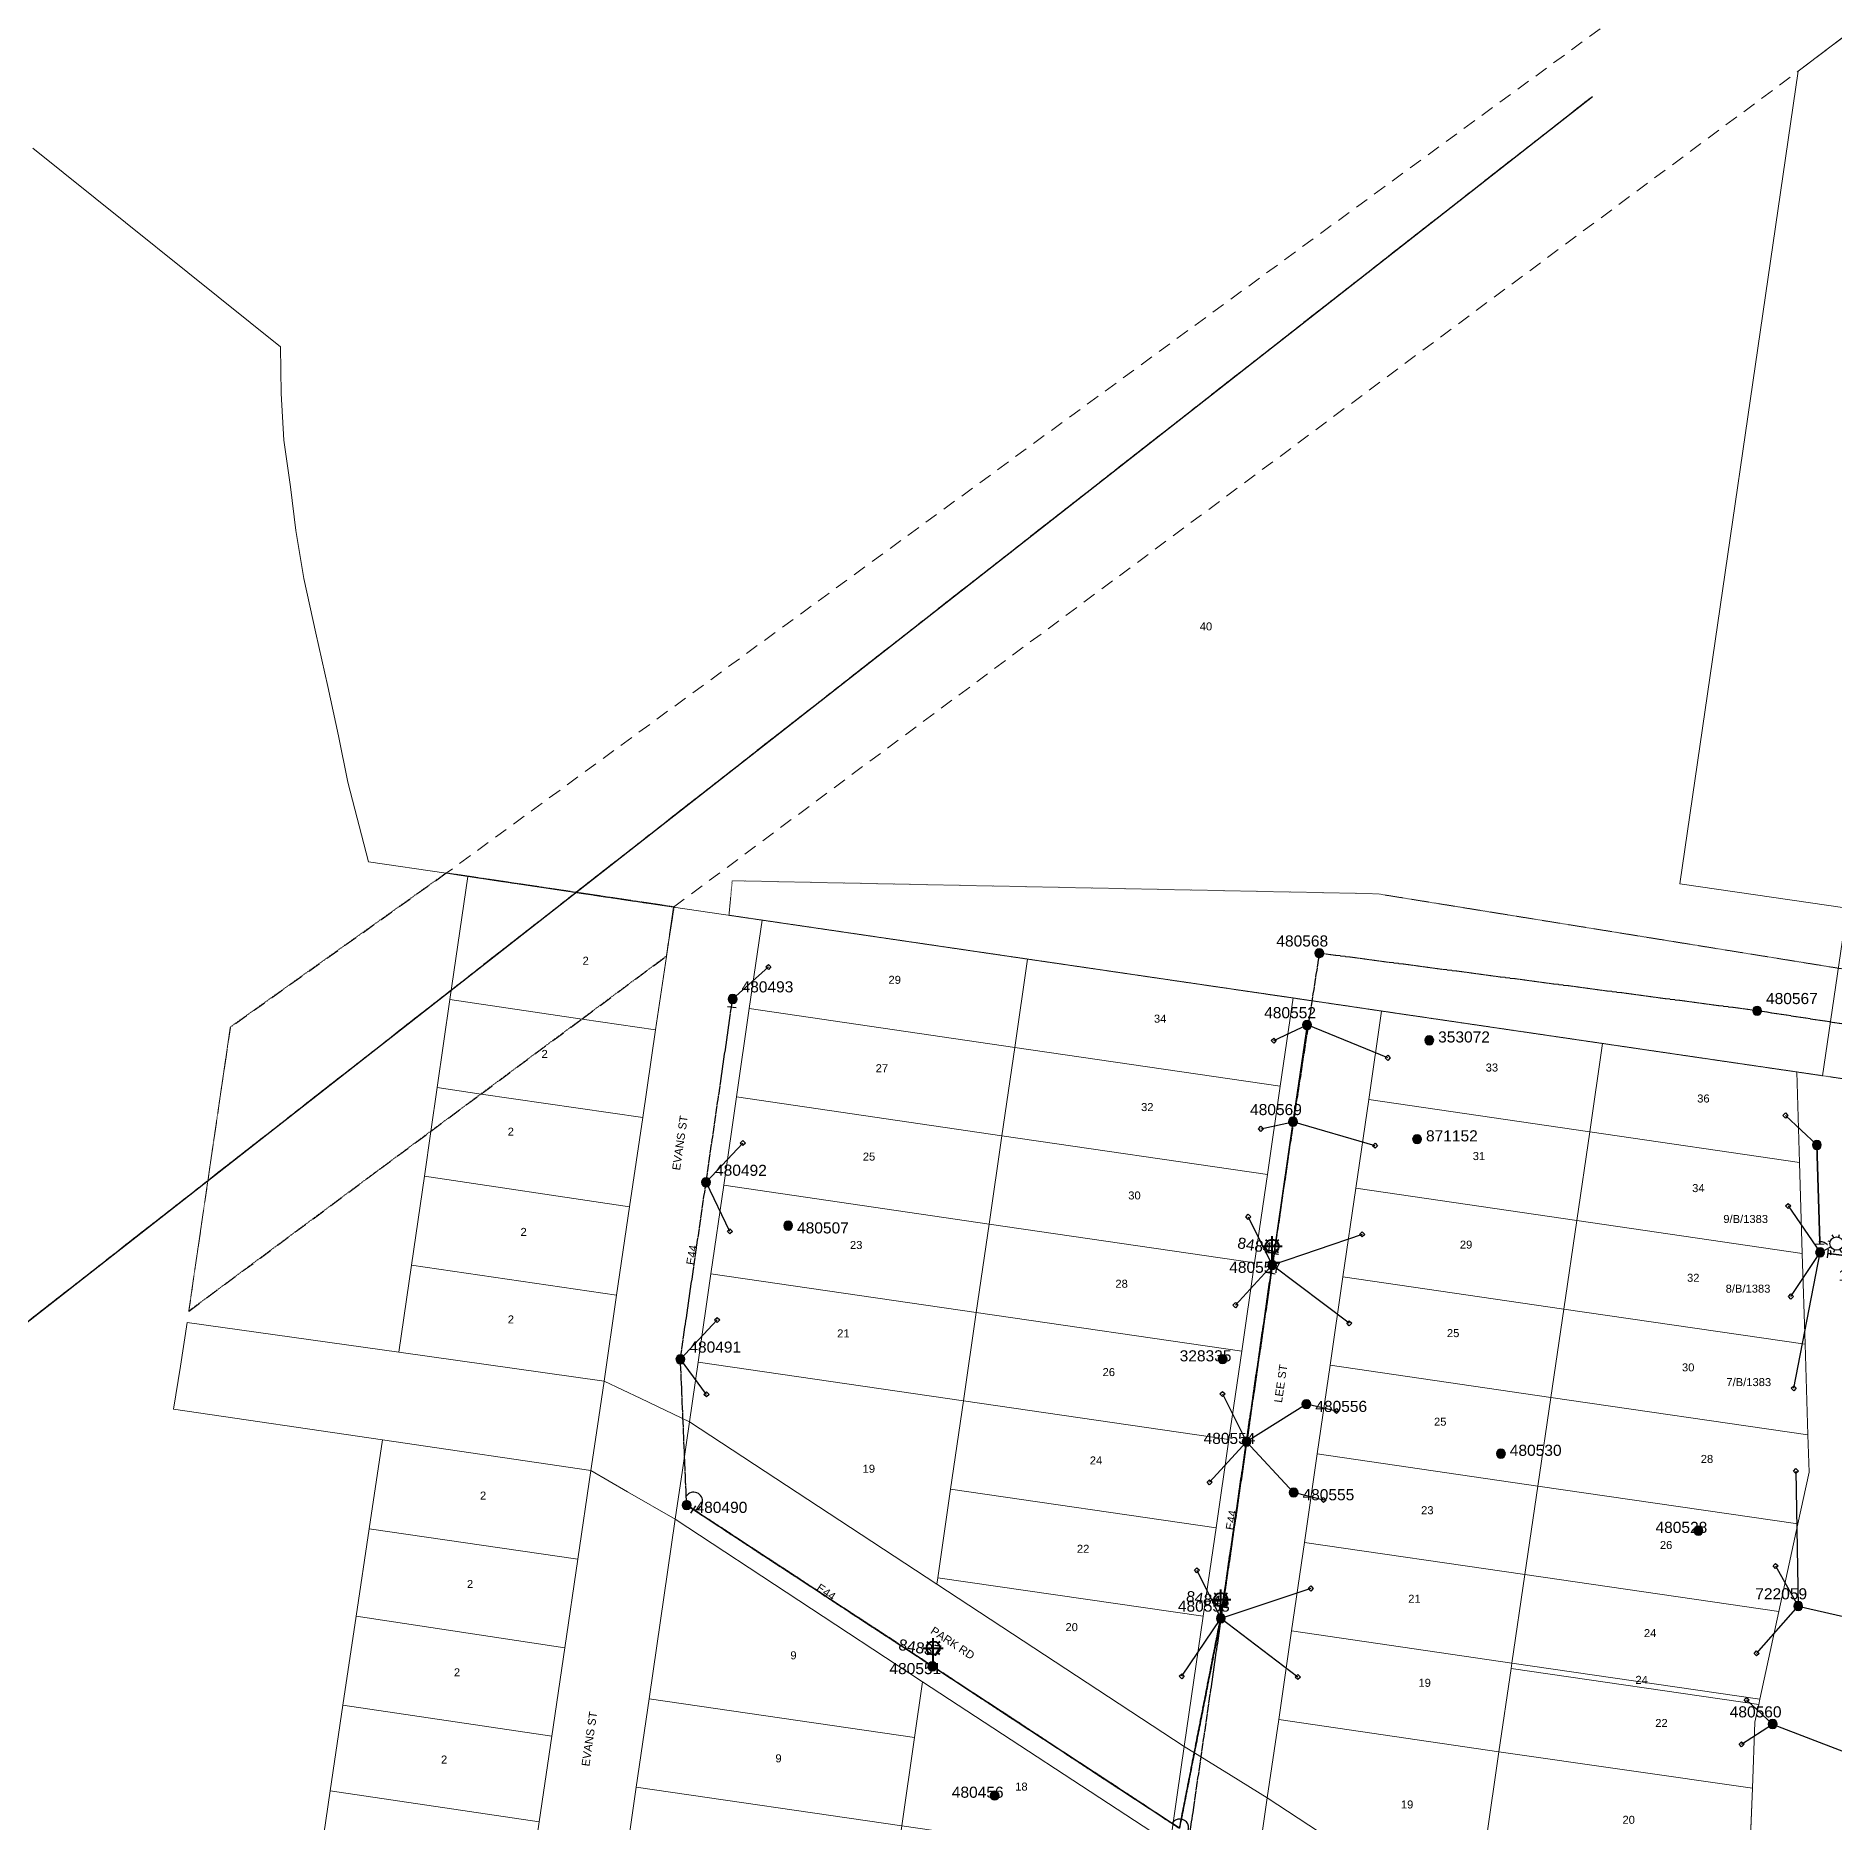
# Model space of a CAD drawing. Header units: metres. Extents: x 261099 to 262836, y 6265878 to 6267248.
# Drawn here: x 261509.5 to 261914, y 6266363.9 to 6266765.8 of the extents above; entities that cross this region are included whole.
import ezdxf
from ezdxf.enums import TextEntityAlignment as Align

# ---------------------------------------------------------------- set-up
doc = ezdxf.new("R2010")
doc.units = ezdxf.units.M
for name, pattern in [('Cable Exist OH', [1, 1, 0]), ('Dash', [5, 3, -2]), ('HIDDEN', [0.375, 0.25, -0.125]), ('HIDDEN2', [0.1875, 0.125, -0.0625])]:
    doc.linetypes.add(name, pattern=pattern)
doc.layers.get('0').update_dxf_attribs({"color": 6})
for name, color, linetype in [('_User Miscellaneous2', 7, 'Continuous'), ('Equip_SP_SL_EXT', 7, 'Continuous'), ('Equip_SP_SL_NEW', 2, 'Continuous'), ('Mains_HV_EXT', 7, 'Continuous'), ('Mains_LV_EXT', 7, 'Continuous'), ('Mains_SL_EXT', 7, 'Continuous'), ('Mains_TR_EXT', 7, 'Continuous'), ('OH_Details_SP_MISC', 7, 'Continuous'), ('Services_SP_EXT', 7, 'Continuous'), ('SupportsOH_SP_TR_HV_LV_SL_EXT', 7, 'Continuous')]:
    doc.layers.add(name, color=color, linetype=linetype)
for name, color, linetype, lineweight in [('Cadastre Easements_SP_EXT', 9, 'Continuous', 5), ('Cadastre Land Parcels_SP_EXT', 9, 'Continuous', 5), ('Cadastre Other Property_SP_EXT', 9, 'HIDDEN', 5), ('Cadastre Roads_SP_EXT', 9, 'Continuous', 5)]:
    doc.layers.add(name, color=color, linetype=linetype, lineweight=lineweight)
doc.layers.get('0').freeze()
doc.styles.add('iecARIAL', font='arial.ttf', dxfattribs={"height": 2})
doc.styles.add('POLE_LABEL', font='arial.ttf')
doc.styles.add('SL_LABEL', font='arial.ttf')
doc.styles.get("Standard").update_dxf_attribs({"font": 'arial.ttf'})
doc.linetypes.add('Cable E OH', pattern='A,9.4,["E",Standard,S=1.7,R=0,X=0,Y=-1],0', length=9.4)

# ---------------------------------------------------------------- blocks, each defined once
blk = doc.blocks.new('SL_LANTERN_EXT')
at = {"lineweight": 40}
for p, q in [((-2.25, 4.22), (2.25, 4.22)), ((-1.46, 5.68), (-1.06, 5.28)), ((0, 1.97), (0, 6.47)), ((1.46, 5.68), (1.06, 5.28)), ((-1.46, 2.76), (-1.06, 3.16)), ((0, 0), (0, 2.72)), ((1.46, 2.76), (1.06, 3.16))]:
    blk.add_line(p, q, dxfattribs=at)
blk.add_circle((0, 4.22), 1.5, dxfattribs=at)
at = {"style": 'iecARIAL', "flags": 8}
blk.add_attdef('ASSET_NUM', (1.5, 1.5), '', height=2.5, dxfattribs=at)
for tag, p, height, flags in [('OPERATING_VOLTAGE', (0.98, -1.65), 0.2, 9), ('ORIENTATION', (0.98, -1.85), 0.2, 9), ('OWNED_BY', (0.98, -2.05), 0.2, 9), ('STATE', (0.98, -2.25), 0.2, 9), ('CONSTRUCTED_VOLTAGE', (0.98, -0.65), 0.2, 9), ('CONTROL_TYPE', (0.98, -0.85), 0.2, 9), ('LANTERN_PURPOSE', (0.98, -1.05), 0.2, 9), ('LANTERN_TYPE', (0.98, -1.25), 0.2, 9), ('NO_PHASES', (0.98, -1.45), 0.2, 9), ('USAGE', (0.98, -2.45), 0.2, 9), ('CEXIST', (0.98, -2.65), 0.2, 9), ('CNEW', (0.98, -2.85), 0.2, 9), ('CNUMBER', (0.98, -3.05), 0.2, 9), ('CREMOVE', (0.98, -3.25), 0.2, 9), ('CREPLACE', (0.98, -3.45), 0.2, 9), ('LKINGHEIGHT', (0.98, -3.65), 0.2, 9), ('LBRACKET', (0.98, -3.85), 0.2, 9), ('LBRACKETVOCAB', (0.98, -4.05), 0.2, 9), ('LNUMBER', (2.18, -3.25), 2.5, 8), ('LCATEGORY', (0.98, -4.25), 0.2, 9), ('LCHARGE1', (0.98, -4.45), 0.2, 9), ('LCHARGE1PERCENT', (0.98, -4.65), 0.2, 9), ('LCHARGE2', (0.98, -4.85), 0.2, 9), ('LCHARGE2PERCENT', (0.98, -5.05), 0.2, 9), ('LCHARGE3', (0.98, -5.25), 0.2, 9), ('LCHARGE3PERCENT', (0.98, -5.45), 0.2, 9), ('LEXIST', (0.98, -5.65), 0.2, 9), ('LLAMP', (0.98, -5.85), 0.2, 9), ('LLAMPVOCAB', (0.98, -6.05), 0.2, 9), ('LMAST', (0.98, -6.25), 0.2, 9), ('LMASTVOCAB', (0.98, -6.45), 0.2, 9), ('LNEW', (0.98, -6.65), 0.2, 9), ('LANTNUMBER', (0.98, -6.85), 0.2, 9), ('LOUTREACH', (0.98, -7.25), 0.2, 9), ('LOUTREACHVOCAB', (0.98, -7.45), 0.2, 9), ('LRATECODE', (0.98, -7.65), 0.2, 9), ('LREMOVE', (0.98, -7.85), 0.2, 9), ('LREPLACE', (0.98, -8.05), 0.2, 9), ('LTYPE', (0.98, -8.25), 0.2, 9), ('STREETNAME', (0.98, -9.25), 0.2, 9), ('SUBURB', (0.98, -9.45), 0.2, 1), ('LTYPEVOCAB', (0.98, -8.45), 0.2, 9), ('LEGEND', (0.98, -8.65), 0.2, 9), ('LOCATION', (0.98, -8.85), 0.2, 9), ('NOTES', (0.98, -9.05), 0.2, 9)]:
    blk.add_attdef(tag, p, '', height=height, dxfattribs=dict(flags=flags))
blk = doc.blocks.new('CCP_EXT')
blk.add_wipeout([(0, 0.57), (0.57, 0), (0, -0.57), (-0.57, 0)])
blk.add_lwpolyline([(-0.57, 0), (0, 0.57), (0.57, 0), (0, -0.57), (-0.57, 0)])
at = {"flags": 1}
blk.add_attdef('Z', (0, 0), '', height=0.2, dxfattribs=at)
at = {"flags": 9}
for tag, p in [('CCP_TYPE', (0, 0)), ('CONSTRUCTED_VOLTAGE', (0, -0.2)), ('OPERATING_VOLTAGE', (0, -0.6)), ('ORIENTATION', (0, -0.8)), ('OWNED_BY', (0, -1)), ('STATE', (0, -1.8)), ('NO_PHASES', (0, -0.4)), ('USAGE', (0, -1.2)), ('LEGEND', (0, -1.4)), ('LIFE_SUPPORT', (0, -1.6)), ('NOTES', (0, -2))]:
    blk.add_attdef(tag, text='', height=0.2, dxfattribs=at).set_placement(p, align=Align.MIDDLE_LEFT)
blk = doc.blocks.new('POLE_EXT')
blk.add_hatch(color=256).paths.add_polyline_path([(-1, 0, 1), (1, 0, 1)])
blk.add_lwpolyline([(-1, 0, 1), (1, 0, 1)], format="xyb", close=True)
for tag, height, flags, p in [('pNumber', 2.5, 8, (-17.84, 2.07)), ('OWNED_BY', 0.2, 9, (1.35, -0.4)), ('SPECIAL_USE', 0.2, 9, (1.35, -0.8)), ('STATE', 0.2, 9, (1.35, -1)), ('cLV', 0.2, 9, (1.35, -1.4)), ('hDepth', 0.2, 9, (1.35, -1.6)), ('hDia', 0.2, 9, (1.35, -1.8)), ('cHV', 0.2, 9, (1.35, -2)), ('cLinedev', 0.2, 9, (1.35, -3.4)), ('pExisting', 0.2, 9, (1.35, -3.8)), ('PARENT', 0.2, 9, (1.35, -0.6)), ('USAGE', 0.2, 9, (1.35, -1.2)), ('LBRACKET', 0.2, 9, (1.35, -2.2)), ('LExisting', 0.2, 9, (1.35, -2.4)), ('LANTNUMBER', 0.2, 9, (1.35, -2.6)), ('LOther', 0.2, 9, (1.35, -2.8)), ('LRemove', 0.2, 9, (1.35, -3)), ('LEGEND', 0.2, 9, (1.35, -3.2)), ('LOCATION', 0.2, 9, (1.35, -3.6)), ('PFNUMBER', 0.2, 9, (1.35, -4)), ('pFooting', 0.2, 9, (1.35, -4.4)), ('pNew', 0.2, 9, (1.35, -4.6)), ('pRelocate', 0.2, 9, (1.35, -5)), ('pRemove', 0.2, 9, (1.35, -5.2)), ('pReplace', 0.2, 9, (1.35, -5.4)), ('pStay', 0.2, 9, (1.35, -5.6)), ('pType', 0.2, 9, (1.35, -5.8)), ('cspan', 0.2, 9, (1.35, -6)), ('STREETNAME', 0.2, 9, (1.35, -6.2)), ('SUBURB', 0.2, 9, (1.35, -6.4)), ('OPERATED_BY', 0.2, 9, (1.36, -7.01)), ('NEWPFNUMBER', 0.2, 9, (1.35, -4.2)), ('NOTES', 0.2, 9, (1.35, -6.6)), ('MAINTAINED_BY', 0.2, 9, (1.36, -6.81))]:
    blk.add_attdef(tag, text='', height=height, dxfattribs=dict(flags=flags)).set_placement(p, align=Align.MIDDLE_LEFT)
at = {"style": 'POLE_LABEL'}
for tag, height, flags, p in [('STRUCTURE_PLANT_NUMBER', 0.2, 9, (1.35, 0.03)), ('ASSET_NUM', 2.5, 8, (2, 2)), ('STREET_CODE', 0.2, 9, (1.35, -0.2))]:
    blk.add_attdef(tag, text='', height=height, dxfattribs=dict(at, flags=flags)).set_placement(p, align=Align.MIDDLE_LEFT)
at = {"flags": 1}
blk.add_attdef('Z', (1.35, -7.33), '', height=0.2, dxfattribs=at)
blk = doc.blocks.new('End Shackle_EXT')
blk.add_wipeout([(0, 0.25), (1.81, 0.25), (1.82, -0.25), (0, -0.25)])
blk.add_line((1.81, -1), (1.81, 1))
at = {"flags": 1}
blk.add_attdef('Z', (0, 0), '', height=0.2, dxfattribs=at)
at = {"flags": 9}
for tag, p in [('CONNECTOR_TYPE', (0, 0)), ('CONSTRUCTED_VOLTAGE', (0, -0.2)), ('OPERATING_VOLTAGE', (0, -0.6)), ('ORIENTATION', (0, -0.8)), ('OWNED_BY', (0, -1)), ('STATE', (0, -1.2)), ('NO_PHASES', (0, -0.4)), ('USAGE', (0, -1.4)), ('NOTES', (0, -1.6))]:
    blk.add_attdef(tag, text='', height=0.2, dxfattribs=at).set_placement(p, align=Align.MIDDLE_LEFT)
blk = doc.blocks.new('SL_LANTERN_NEW')
for tag, height, flags, p in [('CONSTRUCTED_VOLTAGE', 0.2, 9, (0, -0.4)), ('CONTROL_TYPE', 0.2, 9, (0, -0.6)), ('OPERATING_VOLTAGE', 0.2, 9, (0, -1.4)), ('ORIENTATION', 0.2, 9, (0, -1.6)), ('OWNED_BY', 0.2, 9, (0, -1.8)), ('STATE', 0.2, 9, (0, -2)), ('CEXIST', 0.2, 9, (0, -2.4)), ('CNEW', 0.2, 9, (0, -2.6)), ('CNUMBER', 0.2, 9, (0, -2.8)), ('CREMOVE', 0.2, 9, (0, -3)), ('CREPLACE', 0.2, 9, (0, -3.2)), ('LANTERN_PURPOSE', 0.2, 9, (0, -0.8)), ('LANTERN_TYPE', 0.2, 9, (0, -1)), ('NO_PHASES', 0.2, 9, (0, -1.2)), ('USAGE', 0.2, 9, (0, -2.2)), ('LKINGHEIGHT', 0.2, 9, (0, -3.4)), ('LBRACKET', 0.2, 9, (0, -3.6)), ('LBRACKETVOCAB', 0.2, 9, (0, -3.8)), ('LCATEGORY', 0.2, 9, (0, -4)), ('LNUMBER', 2.5, 8, (1.2, -2.8)), ('LCHARGE1', 0.2, 9, (0, -4.2)), ('LCHARGE1PERCENT', 0.2, 9, (0, -4.4)), ('LCHARGE2', 0.2, 9, (0, -4.6)), ('LCHARGE2PERCENT', 0.2, 9, (0, -4.8)), ('LCHARGE3', 0.2, 9, (0, -5)), ('LCHARGE3PERCENT', 0.2, 9, (0, -5.2)), ('LEXIST', 0.2, 9, (0, -5.4)), ('LLAMP', 0.2, 9, (0, -5.6)), ('LLAMPVOCAB', 0.2, 9, (0, -5.8)), ('LMAST', 0.2, 9, (0, -6)), ('LMASTVOCAB', 0.2, 9, (0, -6.2)), ('LNEW', 0.2, 9, (0, -6.4)), ('LANTNUMBER', 0.2, 9, (0, -6.6)), ('LOUTREACH', 0.2, 9, (0, -7)), ('LOUTREACHVOCAB', 0.2, 9, (0, -7.2)), ('LRATECODE', 0.2, 9, (0, -7.4)), ('LREMOVE', 0.2, 9, (0, -7.6)), ('LREPLACE', 0.2, 9, (0, -7.8)), ('LTYPE', 0.2, 9, (0, -8)), ('SUBURB', 0.2, 9, (0, -8.6)), ('STREETNAME', 0.2, 9, (0, -8.8)), ('LTYPEVOCAB', 0.2, 9, (0, -8.2)), ('LEGEND', 0.2, 9, (0, -8.4)), ('LOCATION', 0.2, 9, (0, -9)), ('NOTES', 0.2, 9, (0, -9.2)), ('MAINTAINED_BY', 0.2, 9, (0, -9.86))]:
    blk.add_attdef(tag, text='', height=height, dxfattribs=dict(flags=flags)).set_placement(p, align=Align.MIDDLE_LEFT)
at = {"flags": 9}
blk.add_attdef('OPERATED_BY', (0, -9.61), '', height=0.2, dxfattribs=at)
blk.add_wipeout([(0, 6.47), (1.46, 5.68), (2.25, 4.22), (1.46, 2.76), (0, 1.86), (-1.46, 2.76), (-2.25, 4.22), (-1.46, 5.68)])
for p, q in [((-2.25, 4.22), (-1.5, 4.22)), ((-1.46, 5.68), (-1.06, 5.28)), ((0, 5.72), (0, 6.47)), ((1.46, 5.68), (1.06, 5.28)), ((1.5, 4.22), (2.25, 4.22)), ((-1.46, 2.76), (-1.06, 3.16)), ((0, 0), (0, 2.72)), ((0, 0), (0, 0)), ((1.46, 2.76), (1.06, 3.16))]:
    blk.add_line(p, q)
blk.add_circle((0, 4.22), 1.5)
at = {"flags": 1}
blk.add_attdef('Z', (0, 0), '', height=0.2, dxfattribs=at)
at = {"style": 'SL_LABEL'}
for tag, height, flags, p in [('ASSET_NUM', 2.5, 8, (2, 2)), ('STREET_CODE', 0.2, 9, (0, -0.2))]:
    blk.add_attdef(tag, text='', height=height, dxfattribs=dict(at, flags=flags)).set_placement(p, align=Align.MIDDLE_LEFT)
blk = doc.blocks.new('End Shackle_NEW')
blk.add_wipeout([(-0.25, 0), (-0.25, 1.81), (0.25, 1.82), (0.25, 0)])
blk.add_line((1, 1.81), (-1, 1.81))
at = {"flags": 1}
blk.add_attdef('Z', (0, 0), '', height=0.2, dxfattribs=at)
at = {"flags": 9}
for tag, p in [('CONNECTOR_TYPE', (0, 0)), ('CONSTRUCTED_VOLTAGE', (0, -0.2)), ('OPERATING_VOLTAGE', (0, -0.6)), ('ORIENTATION', (0, -0.8)), ('OWNED_BY', (0, -1)), ('STATE', (0, -1.2)), ('OPERATED_BY', (0, -2.01)), ('NO_PHASES', (0, -0.4)), ('USAGE', (0, -1.4)), ('NOTES', (0, -1.6)), ('MAINTAINED_BY', (0, -1.81))]:
    blk.add_attdef(tag, text='', height=0.2, dxfattribs=at).set_placement(p, align=Align.MIDDLE_LEFT)
blk = doc.blocks.new('BOND POINT')
blk.add_hatch(color=256).paths.add_polyline_path([(-1, 0, 1), (1, 0, 1)])
blk.add_lwpolyline([(-1, 0, 1), (1, 0, 1)], format="xyb", close=True)

msp = doc.modelspace()

# ---------------------------------------------------------------- linework, layer by layer
at = {"layer": '_User Miscellaneous2', "color": 7, "linetype": 'Continuous'}
msp.add_arc((261910.85, 6266492.09), 2.4, 352.8305, 91.7292, dxfattribs=at).dxf.unprotected_set("ltscale", 0)
at = {"layer": 'Cadastre Easements_SP_EXT', "linetype": 'Dash'}
for points in [[(261905.9, 6266757.85), (262014.03, 6266839.94), (262210.52, 6266907.06), (262363.26, 6266960.07), (262616.77, 6267048.04), (262635.01, 6267054.37), (262835.96, 6267124.11), (262761.82, 6267135.9), (262634.1, 6267091.23), (262621.67, 6267086.88), (262368.86, 6266998.47), (262199.52, 6266939.24), (261997.84, 6266870.35), (261885.6, 6266785.14), (261601.79, 6266577.4), (261606.63, 6266576.68), (261652.93, 6266569.78), (261905.9, 6266757.85)], [(261563.81, 6266493.63), (261586.81, 6266510.73), (261598.33, 6266519.3), (261609.68, 6266527.73), (261632.37, 6266544.6), (261651.31, 6266558.68), (261652.93, 6266569.77), (261606.63, 6266576.68), (261601.79, 6266577.39), (261569.04, 6266554.01), (261553.22, 6266542.72), (261552.25, 6266536.13), (261549.36, 6266516.34), (261546.42, 6266496.18), (261543.87, 6266478.81), (261563.81, 6266493.63)]]:
    msp.add_lwpolyline(points, close=True, dxfattribs=at)
at = {"layer": 'Cadastre Land Parcels_SP_EXT', "linetype": 'Continuous'}
for points in [[(261931.76, 6266567.37), (262156.35, 6266534.58), (262210.52, 6266907.06), (262014.03, 6266839.94), (261905.9, 6266757.85), (261879.31, 6266575.03), (261916.91, 6266569.54), (261931.76, 6266567.37)], [(261651.31, 6266558.68), (261652.93, 6266569.77), (261606.63, 6266576.68), (261602.63, 6266549.02), (261632.37, 6266544.6), (261648.89, 6266542.15), (261651.31, 6266558.68)], [(261732.57, 6266558.09), (261672.86, 6266566.85), (261669.97, 6266546.97), (261729.68, 6266538.21), (261732.57, 6266558.09)], [(261792.29, 6266549.34), (261732.57, 6266558.09), (261729.68, 6266538.21), (261789.4, 6266529.47), (261792.29, 6266549.34)], [(261648.89, 6266542.15), (261632.37, 6266544.6), (261602.63, 6266549.02), (261599.76, 6266529.18), (261609.68, 6266527.73), (261645.99, 6266522.42), (261648.89, 6266542.15)], [(261729.68, 6266538.21), (261669.97, 6266546.97), (261667.09, 6266527.08), (261726.8, 6266518.31), (261729.68, 6266538.21)], [(261861.93, 6266539.11), (261812.2, 6266546.4), (261809.3, 6266526.48), (261859.03, 6266519.2), (261861.93, 6266539.11)], [(261789.4, 6266529.47), (261729.68, 6266538.21), (261726.8, 6266518.31), (261786.51, 6266509.59), (261789.4, 6266529.47)], [(261905.62, 6266532.69), (261861.93, 6266539.11), (261859.03, 6266519.2), (261906.23, 6266512.3), (261905.62, 6266532.69)], [(261645.99, 6266522.42), (261609.68, 6266527.73), (261599.76, 6266529.18), (261598.33, 6266519.3), (261596.88, 6266509.22), (261643.03, 6266502.31), (261645.99, 6266522.42)], [(261726.8, 6266518.31), (261667.09, 6266527.08), (261664.2, 6266507.19), (261723.91, 6266498.42), (261726.8, 6266518.31)], [(261859.03, 6266519.2), (261809.3, 6266526.48), (261806.41, 6266506.55), (261856.12, 6266499.26), (261859.03, 6266519.2)], [(261786.51, 6266509.59), (261726.8, 6266518.31), (261723.91, 6266498.42), (261783.63, 6266489.72), (261786.51, 6266509.59)], [(261906.23, 6266512.3), (261859.03, 6266519.2), (261856.12, 6266499.26), (261906.85, 6266491.88), (261906.23, 6266512.3)], [(261643.03, 6266502.31), (261596.88, 6266509.22), (261593.98, 6266489.22), (261640.12, 6266482.47), (261643.03, 6266502.31)], [(261723.91, 6266498.42), (261664.2, 6266507.19), (261661.32, 6266487.27), (261721.02, 6266478.54), (261723.91, 6266498.42)], [(261856.12, 6266499.26), (261806.41, 6266506.55), (261803.52, 6266486.63), (261853.2, 6266479.34), (261856.12, 6266499.26)], [(261906.85, 6266491.88), (261856.12, 6266499.26), (261853.2, 6266479.34), (261907.5, 6266471.46), (261906.85, 6266491.88)], [(261783.63, 6266489.72), (261723.91, 6266498.42), (261721.02, 6266478.54), (261780.74, 6266469.85), (261783.63, 6266489.72)], [(261640.12, 6266482.47), (261593.98, 6266489.22), (261591.15, 6266469.64), (261637.28, 6266463.12), (261640.12, 6266482.47)], [(261721.02, 6266478.54), (261661.32, 6266487.27), (261658.43, 6266467.39), (261718.13, 6266458.66), (261721.02, 6266478.54)], [(261853.2, 6266479.34), (261803.52, 6266486.63), (261800.62, 6266466.7), (261850.26, 6266459.43), (261853.2, 6266479.34)], [(261907.5, 6266471.46), (261853.2, 6266479.34), (261850.26, 6266459.43), (261908.12, 6266451.04), (261907.5, 6266471.46)], [(261780.74, 6266469.85), (261721.02, 6266478.54), (261718.13, 6266458.66), (261777.85, 6266449.98), (261780.74, 6266469.85)], [(261715.24, 6266438.78), (261718.13, 6266458.66), (261658.43, 6266467.39), (261656.49, 6266453.99), (261712.13, 6266417.41), (261712.35, 6266418.9), (261715.24, 6266438.78)], [(261850.26, 6266459.43), (261800.62, 6266466.7), (261797.73, 6266446.78), (261847.35, 6266439.5), (261850.26, 6266459.43)], [(261777.85, 6266449.98), (261718.13, 6266458.66), (261715.24, 6266438.78), (261774.96, 6266430.11), (261777.85, 6266449.98)], [(261908.12, 6266451.04), (261850.26, 6266459.43), (261847.35, 6266439.5), (261905.87, 6266431.01), (261908.39, 6266442.63), (261908.12, 6266451.04)], [(261634.3, 6266443), (261587.42, 6266449.92), (261584.45, 6266429.89), (261631.37, 6266423.06), (261634.3, 6266443)], [(261847.35, 6266439.5), (261797.73, 6266446.78), (261794.84, 6266426.85), (261844.44, 6266419.59), (261847.35, 6266439.5)], [(261774.96, 6266430.11), (261715.24, 6266438.78), (261712.35, 6266418.9), (261772.08, 6266410.23), (261774.96, 6266430.11)], [(261905.87, 6266431.01), (261847.35, 6266439.5), (261844.44, 6266419.59), (261901.58, 6266411.29), (261905.87, 6266431.01)], [(261708.95, 6266395.5), (261653.28, 6266432.06), (261647.44, 6266391.62), (261707.13, 6266382.95), (261708.95, 6266395.5)], [(261631.37, 6266423.06), (261584.45, 6266429.89), (261581.53, 6266410.21), (261628.45, 6266403.15), (261631.37, 6266423.06)], [(261844.44, 6266419.59), (261794.84, 6266426.85), (261791.94, 6266406.93), (261841.53, 6266399.65), (261844.44, 6266419.59)], [(261772.08, 6266410.23), (261712.35, 6266418.9), (261712.13, 6266417.41), (261767.8, 6266380.95), (261772.08, 6266410.23)], [(261901.58, 6266411.29), (261844.44, 6266419.59), (261841.53, 6266399.65), (261897.32, 6266391.57), (261901.58, 6266411.29)], [(261628.45, 6266403.15), (261581.53, 6266410.21), (261578.56, 6266390.18), (261625.52, 6266383.25), (261628.45, 6266403.15)], [(261841.35, 6266398.44), (261841.53, 6266399.65), (261791.94, 6266406.93), (261789.05, 6266387.01), (261838.59, 6266379.74), (261841.35, 6266398.44)], [(261897.05, 6266390.38), (261841.35, 6266398.44), (261838.59, 6266379.74), (261895.61, 6266371.53), (261896.19, 6266386.38), (261897.05, 6266390.38)], [(261897.32, 6266391.57), (261841.53, 6266399.65), (261841.35, 6266398.44), (261897.05, 6266390.38), (261897.32, 6266391.57)], [(261764.62, 6266359.05), (261708.95, 6266395.5), (261707.13, 6266382.95), (261704.24, 6266363.07), (261763.97, 6266354.38), (261764.62, 6266359.05)], [(261625.52, 6266383.25), (261578.56, 6266390.18), (261575.7, 6266370.94), (261622.68, 6266363.96), (261625.52, 6266383.25)], [(261707.13, 6266382.95), (261647.44, 6266391.62), (261644.55, 6266371.75), (261704.24, 6266363.07), (261707.13, 6266382.95)], [(261835.69, 6266359.83), (261838.59, 6266379.74), (261789.05, 6266387.01), (261786.49, 6266369.36), (261832.85, 6266338.89), (261835.69, 6266359.83)], [(261895.61, 6266371.53), (261838.59, 6266379.74), (261835.69, 6266359.83), (261867.24, 6266355.2), (261894.82, 6266351.32), (261895.61, 6266371.53)], [(261622.68, 6266363.96), (261575.7, 6266370.94), (261572.74, 6266350.94), (261619.78, 6266343.92), (261622.68, 6266363.96)], [(261704.24, 6266363.07), (261644.55, 6266371.75), (261641.66, 6266351.85), (261701.35, 6266343.18), (261704.24, 6266363.07)]]:
    msp.add_lwpolyline(points, close=True, dxfattribs=at)
msp.add_lwpolyline([(261508.82, 6266740.59), (261564.53, 6266695.89), (261564.68, 6266685.35), (261565.28, 6266674.87), (261566.78, 6266664.38), (261567.98, 6266654.5), (261569.78, 6266643.71), (261572.48, 6266631.43), (261575.17, 6266619.44), (261577.57, 6266608.36), (261579.68, 6266597.88), (261584.28, 6266579.98), (261601.79, 6266577.39), (261606.63, 6266576.68), (261652.93, 6266569.77), (261672.86, 6266566.85), (261732.57, 6266558.09), (261792.29, 6266549.34), (261812.2, 6266546.4), (261861.93, 6266539.11), (261905.62, 6266532.69), (261911.41, 6266531.84), (261916.91, 6266569.54), (261879.31, 6266575.03), (261905.9, 6266757.85), (262014.03, 6266839.94)], dxfattribs=at)
at = {"layer": 'Cadastre Other Property_SP_EXT', "linetype": 'HIDDEN2'}
msp.add_lwpolyline([(261601.79, 6266577.49), (261553.22, 6266542.81), (261543.87, 6266478.9), (261651.31, 6266558.77), (261653.07, 6266569.86), (261601.79, 6266577.49)], close=True, dxfattribs=at)
at = {"layer": 'Cadastre Roads_SP_EXT', "linetype": 'Continuous'}
for p, q in [((261916.91, 6266569.54), (261911.41, 6266531.84)), ((261911.41, 6266531.84), (261905.62, 6266532.69)), ((261908.12, 6266451.04), (261908.39, 6266442.63)), ((261897.32, 6266391.57), (261897.05, 6266390.38)), ((261895.61, 6266371.53), (261894.82, 6266351.32))]:
    msp.add_line(p, q, dxfattribs=at)
for points in [[(261591.15, 6266469.64), (261543.51, 6266476.32), (261541.97, 6266466.5), (261540.45, 6266456.81), (261587.42, 6266449.92), (261634.3, 6266443), (261635.78, 6266453), (261637.28, 6266463.12), (261591.15, 6266469.64)], [(261653.28, 6266432.06), (261642.55, 6266438.25), (261634.3, 6266443), (261631.37, 6266423.06), (261628.45, 6266403.15), (261625.52, 6266383.25), (261622.68, 6266363.96), (261619.78, 6266343.92), (261616.77, 6266323.79), (261625.3, 6266322.63), (261637.19, 6266321), (261638.78, 6266331.96), (261641.66, 6266351.85), (261644.55, 6266371.75), (261647.44, 6266391.62), (261653.28, 6266432.06)], [(261832.85, 6266338.89), (261786.49, 6266369.36), (261784.88, 6266358.31), (261783.3, 6266347.39), (261829.77, 6266317.03), (261852.83, 6266301.95), (261892.66, 6266296.2), (261893.06, 6266306.31), (261893.46, 6266316.41), (261865.81, 6266320.28), (261859.85, 6266321.15), (261832.85, 6266338.89)]]:
    msp.add_lwpolyline(points, close=True, dxfattribs=at)
at = {"layer": 'Mains_LV_EXT', "linetype": 'Continuous'}
for points in [[(261657.55, 6266434.14, 1.637969), (261655.79, 6266437.23)], [(261768.43, 6266361.45, 1.033066), (261765.07, 6266363.63)]]:
    msp.add_lwpolyline(points, format="xyb", dxfattribs=at)
at = {"layer": 'Mains_TR_EXT', "linetype": 'Cable Exist OH'}
for points in [[(261798.18, 6266559.41), (261792.3, 6266521.17)], [(261896.68, 6266546.46), (261798.18, 6266559.41)], [(262031.46, 6266525.63), (261896.68, 6266546.46)]]:
    msp.add_lwpolyline(points, dxfattribs=at)
at = {"layer": 'OH_Details_SP_MISC', "color": 7, "linetype": 'Continuous'}
for points in [[(261942.17, 6266521.93), (261942.29, 6266488.14), (261910.85, 6266492.09)], [(261910.85, 6266492.09), (261910.12, 6266516.27)]]:
    msp.add_lwpolyline(points, dxfattribs=at)
at = {"layer": 'Services_SP_EXT'}
for points in [[(261795.44, 6266543.28), (261792.27, 6266521.49)], [(261905.92, 6266412.52), (261937.45, 6266405.29)], [(261900.3, 6266385.86), (261931.93, 6266373.74)]]:
    msp.add_lwpolyline(points, dxfattribs=at)
at = {"layer": 'Services_SP_EXT', "color": 7}
msp.add_lwpolyline([(261910.85, 6266492.09), (261942.29, 6266488.14)], dxfattribs=at)

# ---------------------------------------------------------------- block references
at = {"layer": '_User Miscellaneous2', "color": 7, "linetype": 'Continuous', "xscale": 0.15, "yscale": 0.15, "zscale": 0.15}
for p in [(261910.78, 6266494.5), (261913.23, 6266491.79)]:
    msp.add_blockref('BOND POINT', p, dxfattribs=at).dxf.unprotected_set("ltscale", 0)
at = {"layer": 'Equip_SP_SL_EXT'}
ref = msp.add_blockref('SL_LANTERN_EXT', (261787.58, 6266489.24), dxfattribs=at)
ref.add_attrib('ASSET_NUM', '84842', dxfattribs={"layer": '0', "height": 2.5, "rotation": 350.5935, "style": 'iecARIAL'}).set_placement((261789.08, 6266490.74), align=Align.BOTTOM_RIGHT)
ref = msp.add_blockref('SL_LANTERN_EXT', (261776.03, 6266409.74), dxfattribs=at)
ref.add_attrib('ASSET_NUM', '84841', dxfattribs={"layer": '0', "height": 2.5, "rotation": 350.623, "style": 'iecARIAL'}).set_placement((261777.54, 6266411.24), align=Align.BOTTOM_RIGHT)
ref = msp.add_blockref('SL_LANTERN_EXT', (261711.35, 6266398.85), dxfattribs=at)
ref.add_attrib('ASSET_NUM', '84837', dxfattribs={"layer": '0', "height": 2.5, "rotation": 350.6214, "style": 'iecARIAL'}).set_placement((261712.85, 6266400.35), align=Align.BOTTOM_RIGHT)
at = {"layer": 'SupportsOH_SP_TR_HV_LV_SL_EXT'}
ref = msp.add_blockref('POLE_EXT', (261798.18, 6266559.41), dxfattribs=at)
ref.add_attrib('ASSET_NUM', '480568', dxfattribs={"layer": '0', "height": 2.5, "rotation": 359.9702, "style": 'POLE_LABEL'}).set_placement((261800.18, 6266560.16), align=Align.BOTTOM_RIGHT)
ref = msp.add_blockref('POLE_EXT', (261896.68, 6266546.46), dxfattribs=at)
ref.add_attrib('ASSET_NUM', '480567', dxfattribs={"layer": '0', "height": 2.5, "rotation": 0.0672, "style": 'POLE_LABEL'}).set_placement((261898.68, 6266547.21), align=Align.BOTTOM_LEFT)
ref = msp.add_blockref('POLE_EXT', (261822.92, 6266539.82), dxfattribs=at)
ref.add_attrib('ASSET_NUM', '353072', dxfattribs={"layer": '0', "height": 2.5, "style": 'POLE_LABEL'}).set_placement((261824.92, 6266540.57), align=Align.MIDDLE_LEFT)
ref = msp.add_blockref('POLE_EXT', (261820.19, 6266517.57), dxfattribs=at)
ref.add_attrib('ASSET_NUM', '871152', dxfattribs={"layer": '0', "height": 2.5, "style": 'POLE_LABEL'}).set_placement((261822.19, 6266518.32), align=Align.MIDDLE_LEFT)
msp.add_blockref('POLE_EXT', (261910.12, 6266516.27), dxfattribs=at)
ref = msp.add_blockref('POLE_EXT', (261660.24, 6266507.86), dxfattribs=at)
ref.add_attrib('ASSET_NUM', '480492', dxfattribs={"layer": '0', "height": 2.5, "rotation": 359.6665, "style": 'POLE_LABEL'}).set_placement((261662.24, 6266508.61), align=Align.BOTTOM_LEFT)
ref = msp.add_blockref('POLE_EXT', (261678.7, 6266498.11), dxfattribs=at)
ref.add_attrib('ASSET_NUM', '480507', dxfattribs={"layer": '0', "height": 2.5, "style": 'POLE_LABEL'}).set_placement((261680.7, 6266498.86), align=Align.TOP_LEFT)
ref = msp.add_blockref('POLE_EXT', (261654.47, 6266468.05), dxfattribs=at)
ref.add_attrib('ASSET_NUM', '480491', dxfattribs={"layer": '0', "height": 2.5, "rotation": 359.873, "style": 'POLE_LABEL'}).set_placement((261656.47, 6266468.8), align=Align.BOTTOM_LEFT)
ref = msp.add_blockref('POLE_EXT', (261776.43, 6266468.07), dxfattribs=at)
ref.add_attrib('ASSET_NUM', '328335', dxfattribs={"layer": '0', "height": 2.5, "style": 'POLE_LABEL'}).set_placement((261778.43, 6266468.82), align=Align.MIDDLE_RIGHT)
ref = msp.add_blockref('POLE_EXT', (261781.81, 6266449.49), dxfattribs=at)
ref.add_attrib('ASSET_NUM', '480554', dxfattribs={"layer": '0', "height": 2.5, "style": 'POLE_LABEL'}).set_placement((261783.81, 6266450.24), align=Align.MIDDLE_RIGHT)
ref = msp.add_blockref('POLE_EXT', (261839.04, 6266446.81), dxfattribs=at)
ref.add_attrib('ASSET_NUM', '480530', dxfattribs={"layer": '0', "height": 2.5, "style": 'POLE_LABEL'}).set_placement((261841.04, 6266447.56), align=Align.MIDDLE_LEFT)
ref = msp.add_blockref('POLE_EXT', (261883.47, 6266429.47), dxfattribs=at)
ref.add_attrib('ASSET_NUM', '480528', dxfattribs={"layer": '0', "height": 2.5, "style": 'POLE_LABEL'}).set_placement((261885.47, 6266430.22), align=Align.MIDDLE_RIGHT)
ref = msp.add_blockref('POLE_EXT', (261905.92, 6266412.52), dxfattribs=at)
ref.add_attrib('ASSET_NUM', '722059', dxfattribs={"layer": '0', "height": 2.5, "style": 'POLE_LABEL'}).set_placement((261907.92, 6266413.27), align=Align.BOTTOM_RIGHT)
ref = msp.add_blockref('POLE_EXT', (261776.03, 6266409.74), dxfattribs=at)
ref.add_attrib('ASSET_NUM', '480553', dxfattribs={"layer": '0', "height": 2.5, "style": 'POLE_LABEL'}).set_placement((261778.03, 6266410.5), align=Align.BOTTOM_RIGHT)
ref = msp.add_blockref('POLE_EXT', (261711.14, 6266398.94), dxfattribs=at)
ref.add_attrib('ASSET_NUM', '480551', dxfattribs={"layer": '0', "height": 2.5, "rotation": 359.9603, "style": 'POLE_LABEL'}).set_placement((261713.14, 6266399.69), align=Align.TOP_RIGHT)
ref = msp.add_blockref('POLE_EXT', (261725.17, 6266369.88), dxfattribs=at)
ref.add_attrib('ASSET_NUM', '480456', dxfattribs={"layer": '0', "height": 2.5, "style": 'POLE_LABEL'}).set_placement((261727.17, 6266370.63), align=Align.MIDDLE_RIGHT)

# ---------------------------------------------------------------- texts
at = {"layer": 'Cadastre Land Parcels_SP_EXT'}
for s, p in [('40', (261771.3, 6266632.05)), ('2', (261632.46, 6266556.82)), ('29', (261701.27, 6266552.53)), ('34', (261760.99, 6266543.78)), ('2', (261623.22, 6266535.85)), ('27', (261698.39, 6266532.64)), ('33', (261835.62, 6266532.79)), ('36', (261883.2, 6266525.82)), ('32', (261758.1, 6266523.89)), ('2', (261615.61, 6266518.36)), ('25', (261695.5, 6266512.75)), ('31', (261832.71, 6266512.87)), ('34', (261882.06, 6266505.66)), ('30', (261755.21, 6266504.01)), ('9/B/1383', (261889.07, 6266498.71)), ('2', (261618.5, 6266495.8)), ('23', (261692.61, 6266492.86)), ('29', (261829.81, 6266492.94)), ('32', (261880.92, 6266485.48)), ('28', (261752.32, 6266484.14)), ('8/B/1383', (261889.6, 6266483.04)), ('2', (261615.63, 6266476.11)), ('21', (261689.73, 6266472.97)), ('25', (261826.9, 6266473.03)), ('30', (261879.77, 6266465.32)), ('26', (261749.44, 6266464.26)), ('7/B/1383', (261889.77, 6266462.01)), ('25', (261823.99, 6266453.1)), ('28', (261884, 6266444.72)), ('19', (261695.46, 6266442.52)), ('24', (261746.55, 6266444.38)), ('2', (261609.38, 6266436.47)), ('23', (261821.09, 6266433.18)), ('22', (261743.66, 6266424.5)), ('26', (261874.81, 6266425.35)), ('2', (261606.45, 6266416.58)), ('21', (261818.19, 6266413.26)), ('20', (261741.09, 6266406.87)), ('24', (261871.21, 6266405.53)), ('9', (261679.2, 6266400.53)), ('2', (261603.51, 6266396.7)), ('19', (261820.49, 6266394.35)), ('24', (261869.31, 6266395.01)), ('22', (261873.76, 6266385.3)), ('2', (261600.61, 6266377.08)), ('9', (261675.84, 6266377.35)), ('18', (261729.78, 6266370.99)), ('19', (261816.54, 6266366.97)), ('20', (261866.39, 6266363.52))]:
    msp.add_text(s, height=1.8, dxfattribs=at).set_placement(p)
at = {"layer": 'Cadastre Roads_SP_EXT'}
for s, rotation, p in [('EVANS ST', 81.6991, (261654.36, 6266510.46)), ('LEE ST', 81.7324, (261789.78, 6266458.17)), ('PARK RD', 326.761, (261710.55, 6266406.51)), ('EVANS ST', 81.6944, (261633.97, 6266376.35))]:
    msp.add_text(s, height=1.8, rotation=rotation, dxfattribs=at).set_placement(p)
at = {"layer": 'Mains_LV_EXT'}
for rotation, p in [(80.6412, (261657.52, 6266489.16)), (80.5927, (261778.88, 6266429.5)), (325.6201, (261684.9, 6266416.2))]:
    msp.add_text('E44', height=1.8, rotation=rotation, dxfattribs=at).set_placement(p)

# ---------------------------------------------------------------- next in the draw order: block references
at = {"layer": 'Services_SP_EXT'}
for p in [(261674.26, 6266556.34), (261787.95, 6266539.74), (261813.59, 6266535.87), (261903.05, 6266522.89), (261785.07, 6266519.89), (261668.51, 6266516.7), (261810.72, 6266516.08), (261903.67, 6266502.54), (261782.2, 6266500.09), (261665.62, 6266496.81), (261807.83, 6266496.15), (261779.31, 6266480.22), (261904.3, 6266482.17), (261662.74, 6266476.91), (261804.93, 6266476.16), (261776.41, 6266460.26), (261904.93, 6266461.53), (261802.05, 6266456.38), (261905.4, 6266442.88), (261773.52, 6266440.38), (261799.15, 6266436.37), (261770.65, 6266420.58), (261900.84, 6266421.54), (261796.25, 6266416.46), (261896.57, 6266401.85), (261767.24, 6266396.72), (261793.36, 6266396.54), (261894.3, 6266391.39), (261893.19, 6266381.43)]:
    msp.add_blockref('CCP_EXT', p, dxfattribs=at)
at = {"layer": 'Services_SP_EXT', "rotation": 90.0000000000002}
msp.add_blockref('CCP_EXT', (261660.33, 6266460.14), dxfattribs=at)

# ---------------------------------------------------------------- next in the draw order: linework, layer by layer
at = {"layer": 'Cadastre Other Property_SP_EXT', "linetype": 'HIDDEN2'}
msp.add_lwpolyline([(261806.4, 6266547.26), (261812.2, 6266546.4), (261841.49, 6266542.1), (261894.3, 6266534.35), (261929.95, 6266529.13), (262045.26, 6266512.33), (262162, 6266495.3), (262168.12, 6266494.41), (262217.72, 6266487.17), (262336.41, 6266469.88), (262422.69, 6266457.23), (262534.68, 6266441.04), (262537.48, 6266459.45), (262445.31, 6266474.35), (262374.47, 6266485.95), (262290.54, 6266499.05), (262210.87, 6266511.52), (262180.15, 6266515.51), (262067.04, 6266532.24), (261970.8, 6266547.02), (261811.22, 6266572.79), (261666.12, 6266575.72), (261665.39, 6266567.95), (261806.4, 6266547.26)], close=True, dxfattribs=at)
at = {"layer": 'Cadastre Roads_SP_EXT', "linetype": 'Continuous'}
for p, q in [((261905.62, 6266532.69), (261906.23, 6266512.3)), ((261906.23, 6266512.3), (261906.85, 6266491.88)), ((261907.5, 6266471.46), (261908.12, 6266451.04)), ((261908.39, 6266442.63), (261905.87, 6266431.01)), ((261905.87, 6266431.01), (261901.58, 6266411.29)), ((261901.58, 6266411.29), (261897.32, 6266391.57)), ((261897.05, 6266390.38), (261896.19, 6266386.38)), ((261896.19, 6266386.38), (261895.61, 6266371.53))]:
    msp.add_line(p, q, dxfattribs=at)
for points in [[(261672.86, 6266566.85), (261652.93, 6266569.77), (261651.31, 6266558.68), (261648.89, 6266542.15), (261645.99, 6266522.42), (261643.03, 6266502.31), (261640.12, 6266482.47), (261637.28, 6266463.12), (261645.53, 6266459.2), (261656.49, 6266453.99), (261658.43, 6266467.39), (261661.32, 6266487.27), (261664.2, 6266507.19), (261667.09, 6266527.08), (261669.97, 6266546.97), (261672.86, 6266566.85)], [(261812.2, 6266546.4), (261792.29, 6266549.34), (261789.4, 6266529.47), (261786.51, 6266509.59), (261783.63, 6266489.72), (261780.74, 6266469.85), (261777.85, 6266449.98), (261774.96, 6266430.11), (261772.08, 6266410.23), (261767.8, 6266380.95), (261778.33, 6266374.42), (261786.49, 6266369.36), (261789.05, 6266387.01), (261791.94, 6266406.93), (261794.84, 6266426.85), (261797.73, 6266446.78), (261800.62, 6266466.7), (261803.52, 6266486.63), (261806.41, 6266506.55), (261809.3, 6266526.48), (261812.2, 6266546.4)], [(261712.13, 6266417.41), (261656.49, 6266453.99), (261654.9, 6266443.09), (261653.28, 6266432.06), (261708.95, 6266395.5), (261764.62, 6266359.05), (261766.22, 6266370.06), (261767.8, 6266380.95), (261712.13, 6266417.41)]]:
    msp.add_lwpolyline(points, close=True, dxfattribs=at)
at = {"layer": 'Mains_LV_EXT', "linetype": 'Cable Exist OH'}
for points in [[(261654.47, 6266468.2), (261660.24, 6266507.86)], [(261776.03, 6266410.06), (261781.81, 6266449.54)], [(261766.74, 6266362.53), (261776.03, 6266410.06)]]:
    msp.add_lwpolyline(points, dxfattribs=at)
at = {"layer": 'Mains_SL_EXT', "linetype": 'Cable Exist OH'}
for points in [[(261776.03, 6266409.74), (261766.74, 6266362.53)], [(261766.74, 6266362.53), (261711.35, 6266398.85)]]:
    msp.add_lwpolyline(points, dxfattribs=at)
at = {"layer": 'Services_SP_EXT'}
for points in [[(261674.26, 6266556.34), (261666.22, 6266549.09)], [(261787.95, 6266539.74), (261795.44, 6266543.28)], [(261813.59, 6266535.87), (261795.44, 6266543.28)], [(261785.07, 6266519.89), (261792.27, 6266521.49)], [(261792.27, 6266521.49), (261787.58, 6266489.24)], [(261810.72, 6266516.08), (261792.27, 6266521.49)], [(261668.51, 6266516.7), (261660.24, 6266507.86)], [(261665.62, 6266496.81), (261660.24, 6266507.86)], [(261782.2, 6266500.09), (261787.58, 6266489.24)], [(261807.83, 6266496.15), (261787.58, 6266489.24)], [(261779.31, 6266480.22), (261787.58, 6266489.24)], [(261804.93, 6266476.16), (261787.58, 6266489.24)], [(261662.74, 6266476.91), (261654.47, 6266468.05)], [(261660.33, 6266460.14), (261654.47, 6266468.05)], [(261776.41, 6266460.26), (261781.81, 6266449.49)], [(261802.05, 6266456.38), (261795.29, 6266457.94), (261781.81, 6266449.49)], [(261773.52, 6266440.38), (261781.81, 6266449.49)], [(261799.15, 6266436.37), (261792.41, 6266438.07), (261781.81, 6266449.49)], [(261905.4, 6266442.88), (261905.92, 6266412.52)], [(261770.65, 6266420.58), (261776.03, 6266409.74)], [(261900.84, 6266421.54), (261905.92, 6266412.52)], [(261796.25, 6266416.46), (261776.03, 6266409.74)], [(261896.57, 6266401.85), (261905.92, 6266412.52)], [(261767.24, 6266396.72), (261776.03, 6266409.74)], [(261793.36, 6266396.54), (261776.03, 6266409.74)], [(261894.3, 6266391.39), (261900.17, 6266385.96)], [(261893.19, 6266381.43), (261900.17, 6266385.96)]]:
    msp.add_lwpolyline(points, dxfattribs=at)
at = {"layer": 'Services_SP_EXT', "color": 7}
for points in [[(261903.05, 6266522.89), (261910.12, 6266516.27), (261910.85, 6266492.09)], [(261903.67, 6266502.54), (261910.85, 6266492.09)], [(261904.3, 6266482.17), (261910.85, 6266492.09)], [(261904.93, 6266461.53), (261910.85, 6266492.09)]]:
    msp.add_lwpolyline(points, dxfattribs=at)

# ---------------------------------------------------------------- next in the draw order: block references
at = {"layer": 'SupportsOH_SP_TR_HV_LV_SL_EXT'}
ref = msp.add_blockref('POLE_EXT', (261795.44, 6266543.28), dxfattribs=at)
ref.add_attrib('ASSET_NUM', '480552', dxfattribs={"layer": '0', "height": 2.5, "style": 'POLE_LABEL'}).set_placement((261797.44, 6266544.03), align=Align.BOTTOM_RIGHT)
ref = msp.add_blockref('POLE_EXT', (261792.27, 6266521.49), dxfattribs=at)
ref.add_attrib('ASSET_NUM', '480569', dxfattribs={"layer": '0', "height": 2.5, "rotation": 0.0748, "style": 'POLE_LABEL'}).set_placement((261794.27, 6266522.24), align=Align.BOTTOM_RIGHT)
ref = msp.add_blockref('POLE_EXT', (261795.29, 6266457.94), dxfattribs=at)
ref.add_attrib('ASSET_NUM', '480556', dxfattribs={"layer": '0', "height": 2.5, "style": 'POLE_LABEL'}).set_placement((261797.29, 6266458.69), align=Align.TOP_LEFT)
ref = msp.add_blockref('POLE_EXT', (261792.41, 6266438.07), dxfattribs=at)
ref.add_attrib('ASSET_NUM', '480555', dxfattribs={"layer": '0', "height": 2.5, "style": 'POLE_LABEL'}).set_placement((261794.41, 6266438.82), align=Align.TOP_LEFT)
ref = msp.add_blockref('POLE_EXT', (261900.17, 6266385.96), dxfattribs=at)
ref.add_attrib('ASSET_NUM', '480560', dxfattribs={"layer": '0', "height": 2.5, "style": 'POLE_LABEL'}).set_placement((261902.17, 6266386.71), align=Align.BOTTOM_RIGHT)

# ---------------------------------------------------------------- next in the draw order: block references
at = {"layer": '_User Miscellaneous2', "color": 7, "linetype": 'Continuous', "rotation": 262.8304892999657}
msp.add_blockref('End Shackle_NEW', (261910.85, 6266492.09), dxfattribs=at).dxf.unprotected_set("ltscale", 0)
at = {"layer": 'Mains_LV_EXT'}
for p, rotation in [((261666.22, 6266549.09), 263.6552368894352), ((261787.58, 6266489.24), 259.506567724279)]:
    msp.add_blockref('End Shackle_EXT', p, dxfattribs=dict(at, rotation=rotation))
at = {"layer": 'Mains_SL_EXT', "rotation": 325.6201677044247}
msp.add_blockref('End Shackle_EXT', (261655.87, 6266435.23), dxfattribs=at)

# ---------------------------------------------------------------- next in the draw order: linework, layer by layer
at = {"layer": 'Mains_HV_EXT', "linetype": 'Cable E OH'}
msp.add_lwpolyline([(261859.61, 6266752.1), (261427.94, 6266414.05)], dxfattribs=at)
at = {"layer": 'Mains_LV_EXT', "linetype": 'Cable Exist OH'}
for points in [[(261660.24, 6266507.86), (261666.22, 6266549.09)], [(261781.81, 6266449.54), (261787.58, 6266489.24)], [(261655.87, 6266435.23), (261654.47, 6266468.2)], [(261655.87, 6266435.23), (261711.35, 6266398.85), (261766.74, 6266362.53)]]:
    msp.add_lwpolyline(points, dxfattribs=at)
at = {"layer": 'Mains_SL_EXT', "linetype": 'Cable Exist OH'}
for points in [[(261787.58, 6266489.24), (261781.81, 6266449.54), (261776.03, 6266409.74)], [(261711.35, 6266398.85), (261655.87, 6266435.23)]]:
    msp.add_lwpolyline(points, dxfattribs=at)
at = {"layer": 'Mains_TR_EXT', "linetype": 'Cable Exist OH'}
for points in [[(261859.61, 6266752.1), (261427.94, 6266414.05)], [(261792.3, 6266521.17), (261765.91, 6266340.01)]]:
    msp.add_lwpolyline(points, dxfattribs=at)

# ---------------------------------------------------------------- next in the draw order: block references
at = {"layer": '_User Miscellaneous2', "color": 7, "linetype": 'Continuous', "rotation": 1.729233059419074}
msp.add_blockref('End Shackle_NEW', (261910.85, 6266492.09), dxfattribs=at).dxf.unprotected_set("ltscale", 0)
at = {"layer": 'SupportsOH_SP_TR_HV_LV_SL_EXT'}
ref = msp.add_blockref('POLE_EXT', (261666.22, 6266549.09), dxfattribs=at)
ref.add_attrib('ASSET_NUM', '480493', dxfattribs={"layer": '0', "height": 2.5, "rotation": 0.0401, "style": 'POLE_LABEL'}).set_placement((261668.22, 6266549.84), align=Align.BOTTOM_LEFT)
ref = msp.add_blockref('POLE_EXT', (261787.58, 6266489.24), dxfattribs=at)
ref.add_attrib('ASSET_NUM', '480557', dxfattribs={"layer": '0', "height": 2.5, "style": 'POLE_LABEL'}).set_placement((261789.58, 6266489.99), align=Align.TOP_RIGHT)
ref = msp.add_blockref('POLE_EXT', (261655.87, 6266435.23), dxfattribs=at)
ref.add_attrib('ASSET_NUM', '480490', dxfattribs={"layer": '0', "height": 2.5, "rotation": 359.9763, "style": 'POLE_LABEL'}).set_placement((261657.87, 6266435.98), align=Align.TOP_LEFT)

# ---------------------------------------------------------------- next in the draw order: block references
at = {"layer": 'Equip_SP_SL_NEW', "linetype": 'Continuous', "rotation": 298.2726575925826}
msp.add_blockref('SL_LANTERN_NEW', (261910.85, 6266492.09), dxfattribs=at)

# ---------------------------------------------------------------- next in the draw order: block references
at = {"layer": 'SupportsOH_SP_TR_HV_LV_SL_EXT'}
ref = msp.add_blockref('POLE_EXT', (261910.85, 6266492.09), dxfattribs=at)
ref.add_attrib('PNUMBER', '1', (261915.01, 6266485.7), dxfattribs={"height": 2.5})

doc.saveas('drawing.dxf')
